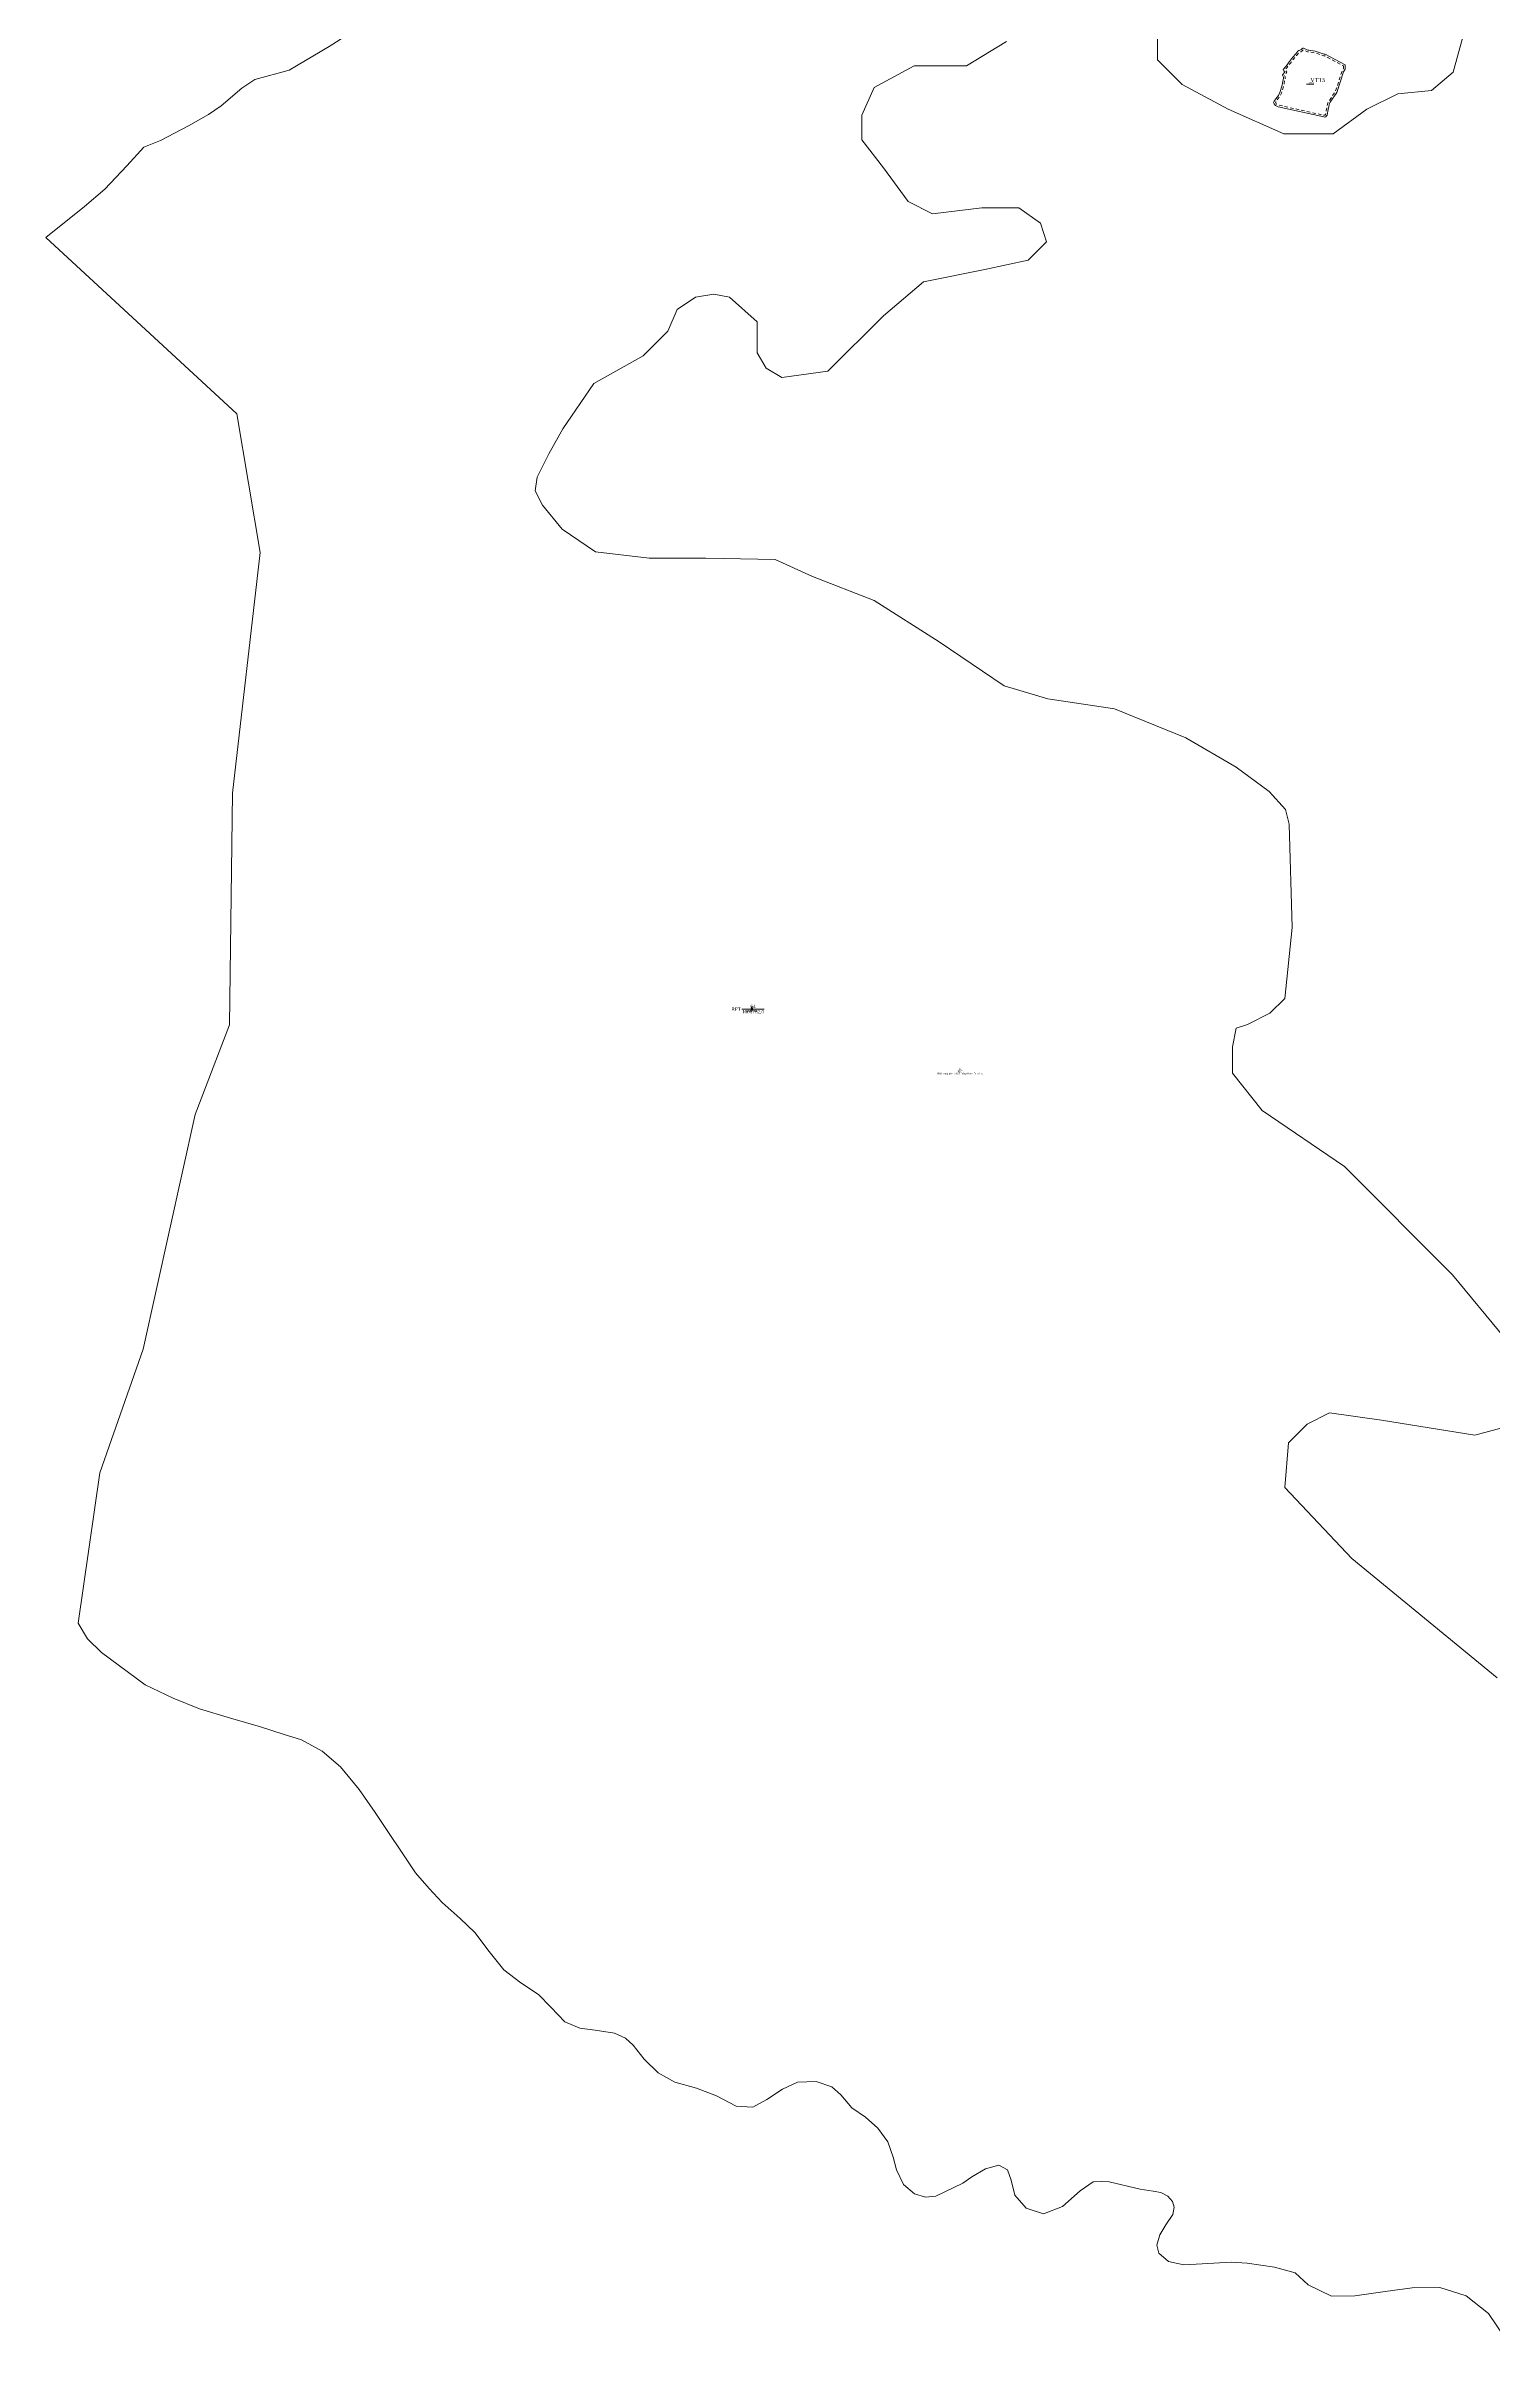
# Model space of a CAD drawing. Header units: metres. Extents: x 542180 to 550635, y 1840441 to 1846931.
# Drawn here: x 543340 to 544191, y 1843126 to 1844473 of the extents above; entities that cross this region are included whole.
import ezdxf
from ezdxf.enums import TextEntityAlignment as Align

# ---------------------------------------------------------------- set-up
doc = ezdxf.new("R2010")
doc.units = ezdxf.units.M
doc.header["$MEASUREMENT"] = 0
doc.linetypes.add('DGN Style 2', pattern=[3.355162, 2.013097, -1.342065])
for name, color, linetype, lineweight in [('Level 10', 7, 'Continuous', 0), ('Level 11', 7, 'Continuous', 0), ('Level 13', 7, 'Continuous', 0), ('Level 15', 7, 'Continuous', 0), ('Level 19', 7, 'Continuous', 0), ('Level 2', 7, 'Continuous', 0), ('Level 28', 7, 'Continuous', 0), ('Level 30', 7, 'Continuous', 0), ('Level 4', 7, 'Continuous', 0), ('Level 5', 7, 'Continuous', 0), ('Level 6', 7, 'Continuous', 0)]:
    doc.layers.add(name, color=color, linetype=linetype, lineweight=lineweight)
doc.styles.add('Style-Times New Roman', font='times.ttf')

# ---------------------------------------------------------------- blocks, each defined once
blk = doc.blocks.new('CENTRD')
at = {"layer": 'Level 11', "linetype": 'Continuous', "lineweight": 0}
h = blk.add_hatch(color=1, dxfattribs=at)
edge = h.paths.add_edge_path()
edge.add_arc((0, 0), 1.5, 0, 360)
at = {"layer": 'Level 11', "color": 1, "linetype": 'Continuous', "lineweight": 0}
for p, q in [((-6.25, 0), (-12.5, 0)), ((0, 6.25), (-6.25, 0)), ((-6.25, 0), (0, -6.25)), ((0, 12.5), (0, 6.25)), ((6.25, 0), (0, 6.25)), ((0, -6.25), (6.25, 0)), ((12.5, 0), (6.25, 0)), ((0, -6.25), (0, -12.5))]:
    blk.add_line(p, q, dxfattribs=at)
blk = doc.blocks.new('N_THUA_2')
at = {"layer": 'Level 13', "color": 1, "linetype": 'Continuous', "lineweight": 0}
blk.add_line((-5.848054, 0), (7.221946, 0), dxfattribs=at)
at = {"layer": 'Level 13', "color": 5, "linetype": 'Continuous', "lineweight": 0, "style": 'Style-Times New Roman'}
blk.add_text('64', height=2, dxfattribs=at).set_placement((0.686946, 1.6), align=Align.MIDDLE_CENTER)
at = {"layer": 'Level 2', "color": 3, "linetype": 'Continuous', "lineweight": 0, "style": 'Style-Times New Roman'}
blk.add_text('RPT', height=2, dxfattribs=at).set_placement((-6.448054, 0), align=Align.MIDDLE_RIGHT)
at = {"layer": 'Level 4', "color": 1, "linetype": 'Continuous', "lineweight": 0, "style": 'Style-Times New Roman'}
blk.add_text('1008762,0', height=2, dxfattribs=at).set_placement((0.686946, -1.6), align=Align.MIDDLE_CENTER)

msp = doc.modelspace()

# ---------------------------------------------------------------- linework, layer by layer
at = {"layer": 'Level 10', "color": 7, "lineweight": 0, "flags": 128}
for points in [[(543533.65, 1844489.9), (543506.56, 1844472.58), (543482.98, 1844458.77), (543462.78, 1844453.31), (543455.24, 1844448.11), (543442.97, 1844437.66), (543435.59, 1844432.64), (543423.93, 1844425.96), (543407.48, 1844417.45), (543397.61, 1844413.5), (543387.58, 1844402.45), (543374.57, 1844388.88), (543362.62, 1844378.63), (543339.97, 1844360.41), (543452.27, 1844256.8), (543466.03, 1844175.34), (543449.71, 1844033.77), (543447.9, 1843897.63), (543427.81, 1843845.06), (543397.11, 1843707.04), (543371.72, 1843634.44), (543358.93, 1843546.19), (543364.41, 1843536.86), (543372.68, 1843528.94), (543398.39, 1843509.87), (543414.77, 1843501.93), (543430.26, 1843495.69), (543448.53, 1843490.18), (543466.24, 1843485.27), (543479.49, 1843480.94), (543490.33, 1843477.45), (543502.34, 1843470.86), (543513.15, 1843461.64), (543524.09, 1843448.42), (543533.55, 1843434.83), (543557.25, 1843399.37), (543565.28, 1843390.27), (543572.92, 1843381.98), (543583.46, 1843372.63), (543592.14, 1843364.38), (543600.62, 1843353.23), (543609.16, 1843342.39), (543619.3, 1843334.7), (543629.62, 1843327.9), (543636.87, 1843320.42), (543645.01, 1843311.91), (543653.98, 1843308.18), (543662.83, 1843306.92), (543674.22, 1843305.21), (543680.81, 1843302.14), (543685.25, 1843298.02), (543691.71, 1843289.97), (543700, 1843281.85), (543709.77, 1843276.32), (543722.44, 1843272.77), (543734.27, 1843268.36), (543745.82, 1843262.28), (543755.65, 1843261.62), (543763.94, 1843266.21), (543773.01, 1843272.23), (543781.83, 1843276.41), (543792.85, 1843276.85), (543802.15, 1843273.54), (543807.33, 1843268.86), (543813.72, 1843261.36), (543821.88, 1843255.72), (543829.18, 1843249.39), (543834.89, 1843241.24), (543838.02, 1843232.38), (543840.13, 1843224.82), (543844.28, 1843216.18), (543850.6, 1843210.78), (543857.16, 1843208.75), (543863.28, 1843209.43), (543879.02, 1843217.1), (543884.33, 1843220.73), (543892.42, 1843225.46), (543900.17, 1843227.58), (543905.38, 1843224.89), (543907.47, 1843218.85), (543909.62, 1843210.05), (543916.31, 1843202.3), (543926.46, 1843198.99), (543937.76, 1843203.26), (543947.97, 1843212.46), (543955.7, 1843217.82), (543960.45, 1843218.03), (543965.01, 1843217.73), (543983.4, 1843213.56), (543990.91, 1843212.31), (543995.51, 1843211.47), (543999.68, 1843209.42), (544002.28, 1843206.22), (544003.38, 1843202.82), (544002.49, 1843198.61), (543998.4, 1843192.45), (543994.83, 1843186.75), (543993.12, 1843180.62), (543994.31, 1843175.8), (543999.97, 1843171.08), (544009.02, 1843168.98), (544019.82, 1843169.59), (544036.88, 1843170.61), (544046.22, 1843169.99), (544062.31, 1843167.69), (544074.37, 1843164.35), (544082.18, 1843157.28), (544095.81, 1843150.58), (544109.53, 1843150.77), (544127.34, 1843153.38), (544143.29, 1843155.56), (544159.58, 1843155.78), (544174.9, 1843150.83), (544188.03, 1843140.44), (544197.95, 1843125.94)], [(543904.78, 1844475.66), (543881.24, 1844461.17), (543850.46, 1844461.17), (543826.92, 1844448.48), (543819.68, 1844432.18), (543819.68, 1844417.69), (543832.35, 1844401.38), (543846.84, 1844381.45), (543861.32, 1844374.2), (543890.29, 1844377.83), (543912.02, 1844377.83), (543924.69, 1844368.77), (543928.32, 1844357.9), (543917.45, 1844347.03), (543892.1, 1844341.59), (543855.89, 1844334.34), (543832.35, 1844314.42), (543799.76, 1844281.8), (543772.6, 1844278.18), (543763.55, 1844283.62), (543758.12, 1844292.67), (543758.12, 1844310.79), (543741.82, 1844325.29), (543732.77, 1844327.1), (543721.9, 1844325.29), (543711.04, 1844318.04), (543705.61, 1844305.36), (543691.12, 1844290.86), (543662.15, 1844274.56), (543643.98, 1844247.96), (543635.63, 1844233.22), (543628.78, 1844219.51), (543627.72, 1844211.59), (543631.94, 1844203.15), (543643.54, 1844188.9), (543663.05, 1844175.71), (543694.68, 1844172.02), (543727.9, 1844172.02), (543768.8, 1844171.09), (543790.72, 1844161.22), (543826.89, 1844146.97), (543865.24, 1844122.84), (543903.3, 1844096.85), (543929.05, 1844089.22), (543968.15, 1844083.49), (544010.12, 1844066.31), (544039.68, 1844049.13), (544059.18, 1844034.91), (544068.86, 1844024.19), (544070.93, 1844015.55), (544072.67, 1843954.96), (544068.28, 1843913.27), (544059.51, 1843904.49), (544046.36, 1843897.91), (544039.78, 1843895.71), (544037.59, 1843884.74), (544037.59, 1843869.38), (544055.13, 1843847.44), (544103.37, 1843814.53), (544166.95, 1843750.89), (544197.65, 1843713.59)], [(544172.75, 1844477.47), (544167.32, 1844457.54), (544154.64, 1844446.67), (544134.73, 1844444.86), (544116.62, 1844435.8), (544096.7, 1844421.31), (544067.73, 1844421.31), (544035.14, 1844435.8), (544007.98, 1844450.3), (543993.5, 1844464.79), (543993.5, 1844477.47)], [(544204.23, 1843663.13), (544180.11, 1843656.54), (544125.29, 1843665.32), (544094.6, 1843669.71), (544081.44, 1843663.13), (544070.48, 1843652.16), (544068.28, 1843625.82), (544107.75, 1843584.13), (544193.27, 1843513.92)]]:
    msp.add_lwpolyline(points, dxfattribs=at)
at = {"layer": 'Level 30', "color": 5, "linetype": 'Continuous', "lineweight": 0, "flags": 128}
msp.add_lwpolyline([(544103.9238, 1844461.666), (544103.9006, 1844460.5064), (544103.781, 1844459.3465), (544102.9439, 1844457.6811), (544098.9503, 1844445.5805), (544097.2542, 1844443.1089), (544096.6873, 1844442.2411), (544095.0762, 1844439.9089), (544094.5471, 1844439.1715), (544094.3705, 1844438.3336), (544093.7206, 1844434.6933), (544093.1813, 1844432.3498), (544092.9339, 1844431.7985), (544092.4994, 1844431.3786), (544091.9455, 1844431.1654), (544091.2243, 1844431.2174), (544064.4922, 1844437.198), (544062.8171, 1844438.0157), (544062.1674, 1844438.8892), (544061.6705, 1844439.6881), (544062.1324, 1844440.5754), (544062.4098, 1844440.9964), (544063.0481, 1844441.7976), (544064.5723, 1844443.8355), (544064.8392, 1844444.2616), (544065.424, 1844445.6454), (544066.8359, 1844449.9637), (544066.9842, 1844451.0041), (544067.3651, 1844453.0437), (544067.6174, 1844454.0333), (544067.5266, 1844454.634), (544067.2601, 1844455.3205), (544067.0414, 1844455.9836), (544068.3267, 1844457.5818), (544067.7994, 1844458.3956), (544067.3337, 1844459.1793), (544068.6975, 1844460.7391), (544069.6509, 1844461.9429), (544070.9704, 1844463.5244), (544071.8202, 1844464.7787), (544072.1194, 1844465.1891), (544073.4411, 1844466.7695), (544074.4894, 1844467.9269), (544074.8222, 1844468.3209), (544076.1029, 1844469.9213), (544076.6434, 1844470.2138), (544077.2651, 1844470.4667), (544077.9351, 1844470.9123), (544078.4418, 1844471.3202), (544078.8835, 1844471.5949), (544079.2302, 1844471.7295), (544079.2713, 1844471.7041), (544081.5823, 1844470.6579), (544082.0582, 1844470.4913), (544082.5591, 1844470.3745), (544086.2313, 1844469.8871), (544086.7382, 1844469.7822), (544091.4802, 1844468.083), (544092.0425, 1844468.0886), (544103.9025, 1844461.8152), (544103.9238, 1844461.666)], dxfattribs=at)
at = {"layer": 'Level 6', "color": 2, "linetype": 'DGN Style 2', "lineweight": 0, "flags": 128}
msp.add_lwpolyline([(544102.914408, 1844461.206576), (544102.901628, 1844460.567791), (544102.805098, 1844459.631625), (544102.017355, 1844458.06442), (544098.04527, 1844446.029012), (544096.423231, 1844443.665336), (544095.857179, 1844442.798834), (544094.258506, 1844440.484622), (544093.61198, 1844439.583567), (544093.388795, 1844438.524638), (544092.740518, 1844434.89343), (544092.228779, 1844432.669694), (544092.100436, 1844432.383698), (544091.950574, 1844432.238872), (544091.794686, 1844432.17887), (544091.37022, 1844432.209475), (544064.825239, 1844438.148212), (544063.474335, 1844438.807656), (544062.994594, 1844439.452652), (544062.820785, 1844439.732096), (544062.995691, 1844440.068087), (544063.220025, 1844440.408549), (544063.83975, 1844441.186434), (544065.397841, 1844443.269648), (544065.729164, 1844443.798597), (544066.361451, 1844445.294765), (544067.813556, 1844449.736031), (544067.971156, 1844450.841678), (544068.342136, 1844452.828159), (544068.636438, 1844453.982504), (544068.49884, 1844454.892801), (544068.20168, 1844455.65828), (544068.161358, 1844455.780538), (544069.559183, 1844457.518657), (544068.64917, 1844458.923109), (544068.563739, 1844459.066877), (544069.466326, 1844460.09918), (544070.426908, 1844461.312049), (544071.770256, 1844462.922131), (544072.638412, 1844464.203525), (544072.907849, 1844464.5731), (544074.195531, 1844466.112824), (544075.242186, 1844467.268407), (544075.594697, 1844467.685744), (544076.757064, 1844469.138271), (544077.071059, 1844469.308194), (544077.735104, 1844469.57832), (544078.526749, 1844470.104822), (544079.021527, 1844470.503126), (544079.222854, 1844470.628334), (544081.210162, 1844469.72867), (544081.778641, 1844469.529661), (544082.379346, 1844469.389588), (544086.063971, 1844468.900539), (544086.466884, 1844468.817159), (544091.311278, 1844467.081268), (544091.798992, 1844467.086125), (544102.914408, 1844461.206576)], close=True, dxfattribs=at)

# ---------------------------------------------------------------- block references
at = {"layer": 'Level 11', "color": 1, "linetype": 'Continuous', "lineweight": 0, "xscale": 0.1, "yscale": 0.1, "zscale": 0.1}
msp.add_blockref('CENTRD', (543755.03, 1843907.01), dxfattribs=at)
at = {"layer": 'Level 2', "color": 3, "linetype": 'Continuous', "lineweight": 0}
msp.add_blockref('N_THUA_2', (543755.03, 1843907.01), dxfattribs=at)

# ---------------------------------------------------------------- texts
at = {"layer": 'Level 15', "color": 1, "linetype": 'Continuous', "lineweight": 0, "insert": (543877.439436, 1843870.214658), "char_height": 1, "attachment_point": 5, "line_spacing_factor": 0.790495, "style": 'Style-Times New Roman'}
msp.add_mtext('64\\PRPT\\PBQL rừng phòng hộ Hướng Hóa - Đakrông', dxfattribs=at)
at = {"layer": 'Level 19', "color": 2, "linetype": 'Continuous', "lineweight": 0, "insert": (543755.03, 1843907.01), "char_height": 1, "attachment_point": 5, "line_spacing_factor": 0.790495, "style": 'Style-Times New Roman'}
msp.add_mtext('1\\P64\\PBĐ015755', dxfattribs=at)
at = {"layer": 'Level 28', "color": 1, "lineweight": 0, "style": 'Style-Times New Roman'}
msp.add_text('VT13', height=2.421591, dxfattribs=at).set_placement((544083.304435, 1844451.723075))
at = {"layer": 'Level 5', "color": 5, "linetype": 'Continuous', "lineweight": 0, "style": 'Style-Times New Roman'}
msp.add_text('%%u1122,0%%U', height=1, dxfattribs=at).set_placement((544083.287474, 1844451.210098), align=Align.MIDDLE_CENTER)

doc.saveas('drawing.dxf')
